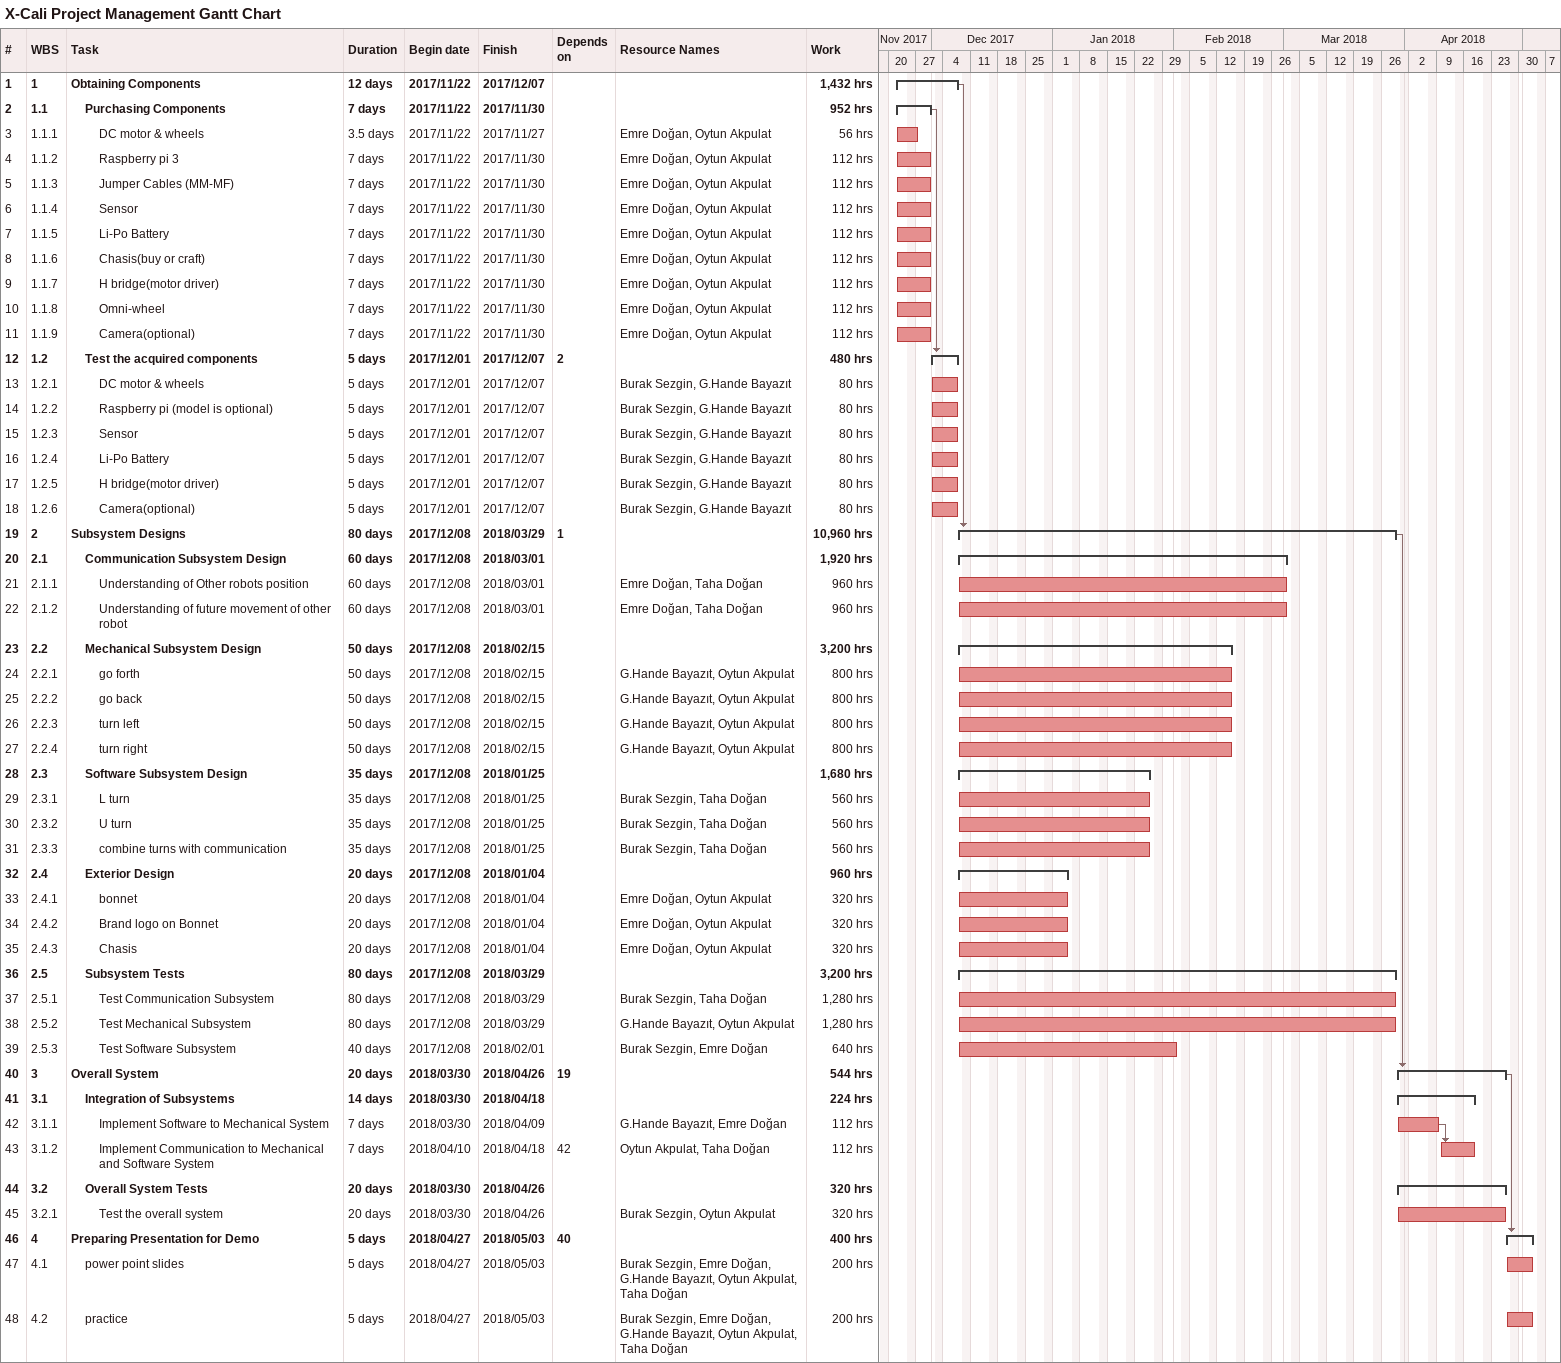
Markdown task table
X-Cali Project Management Gantt Chart

| ID | WBS | Task | Duration | Start | Finish | Predecessors | Resources | Work (h) |
|---|---|---|---|---|---|---|---|---|
| 1 | 1 | **Obtaining Components** | 12d | 2017-11-22 | 2017-12-07 |  |  | 1432 |
| 2 | 1.1 | **Purchasing Components** | 7d | 2017-11-22 | 2017-11-30 |  |  | 952 |
| 3 | 1.1.1 | DC motor & wheels | 3.5d | 2017-11-22 | 2017-11-27 |  | Emre Doğan, Oytun Akpulat | 56 |
| 4 | 1.1.2 | Raspberry pi 3 | 7d | 2017-11-22 | 2017-11-30 |  | Emre Doğan, Oytun Akpulat | 112 |
| 5 | 1.1.3 | Jumper Cables (MM-MF) | 7d | 2017-11-22 | 2017-11-30 |  | Emre Doğan, Oytun Akpulat | 112 |
| 6 | 1.1.4 | Sensor | 7d | 2017-11-22 | 2017-11-30 |  | Emre Doğan, Oytun Akpulat | 112 |
| 7 | 1.1.5 | Li-Po Battery | 7d | 2017-11-22 | 2017-11-30 |  | Emre Doğan, Oytun Akpulat | 112 |
| 8 | 1.1.6 | Chasis(buy or craft) | 7d | 2017-11-22 | 2017-11-30 |  | Emre Doğan, Oytun Akpulat | 112 |
| 9 | 1.1.7 | H bridge(motor driver) | 7d | 2017-11-22 | 2017-11-30 |  | Emre Doğan, Oytun Akpulat | 112 |
| 10 | 1.1.8 | Omni-wheel | 7d | 2017-11-22 | 2017-11-30 |  | Emre Doğan, Oytun Akpulat | 112 |
| 11 | 1.1.9 | Camera(optional) | 7d | 2017-11-22 | 2017-11-30 |  | Emre Doğan, Oytun Akpulat | 112 |
| 12 | 1.2 | **Test the acquired components** | 5d | 2017-12-01 | 2017-12-07 | 2 |  | 480 |
| 13 | 1.2.1 | DC motor & wheels | 5d | 2017-12-01 | 2017-12-07 |  | Burak Sezgin, G.Hande Bayazıt | 80 |
| 14 | 1.2.2 | Raspberry pi (model is optional) | 5d | 2017-12-01 | 2017-12-07 |  | Burak Sezgin, G.Hande Bayazıt | 80 |
| 15 | 1.2.3 | Sensor | 5d | 2017-12-01 | 2017-12-07 |  | Burak Sezgin, G.Hande Bayazıt | 80 |
| 16 | 1.2.4 | Li-Po Battery | 5d | 2017-12-01 | 2017-12-07 |  | Burak Sezgin, G.Hande Bayazıt | 80 |
| 17 | 1.2.5 | H bridge(motor driver) | 5d | 2017-12-01 | 2017-12-07 |  | Burak Sezgin, G.Hande Bayazıt | 80 |
| 18 | 1.2.6 | Camera(optional) | 5d | 2017-12-01 | 2017-12-07 |  | Burak Sezgin, G.Hande Bayazıt | 80 |
| 19 | 2 | **Subsystem Designs** | 80d | 2017-12-08 | 2018-03-29 | 1 |  | 10960 |
| 20 | 2.1 | **Communication Subsystem Design** | 60d | 2017-12-08 | 2018-03-01 |  |  | 1920 |
| 21 | 2.1.1 | Understanding of Other robots position | 60d | 2017-12-08 | 2018-03-01 |  | Emre Doğan, Taha Doğan | 960 |
| 22 | 2.1.2 | Understanding of future movement of other robot | 60d | 2017-12-08 | 2018-03-01 |  | Emre Doğan, Taha Doğan | 960 |
| 23 | 2.2 | **Mechanical Subsystem Design** | 50d | 2017-12-08 | 2018-02-15 |  |  | 3200 |
| 24 | 2.2.1 | go forth | 50d | 2017-12-08 | 2018-02-15 |  | G.Hande Bayazıt, Oytun Akpulat | 800 |
| 25 | 2.2.2 | go back | 50d | 2017-12-08 | 2018-02-15 |  | G.Hande Bayazıt, Oytun Akpulat | 800 |
| 26 | 2.2.3 | turn left | 50d | 2017-12-08 | 2018-02-15 |  | G.Hande Bayazıt, Oytun Akpulat | 800 |
| 27 | 2.2.4 | turn right | 50d | 2017-12-08 | 2018-02-15 |  | G.Hande Bayazıt, Oytun Akpulat | 800 |
| 28 | 2.3 | **Software Subsystem Design** | 35d | 2017-12-08 | 2018-01-25 |  |  | 1680 |
| 29 | 2.3.1 | L turn | 35d | 2017-12-08 | 2018-01-25 |  | Burak Sezgin, Taha Doğan | 560 |
| 30 | 2.3.2 | U turn | 35d | 2017-12-08 | 2018-01-25 |  | Burak Sezgin, Taha Doğan | 560 |
| 31 | 2.3.3 | combine turns with communication | 35d | 2017-12-08 | 2018-01-25 |  | Burak Sezgin, Taha Doğan | 560 |
| 32 | 2.4 | **Exterior Design** | 20d | 2017-12-08 | 2018-01-04 |  |  | 960 |
| 33 | 2.4.1 | bonnet | 20d | 2017-12-08 | 2018-01-04 |  | Emre Doğan, Oytun Akpulat | 320 |
| 34 | 2.4.2 | Brand logo on Bonnet | 20d | 2017-12-08 | 2018-01-04 |  | Emre Doğan, Oytun Akpulat | 320 |
| 35 | 2.4.3 | Chasis | 20d | 2017-12-08 | 2018-01-04 |  | Emre Doğan, Oytun Akpulat | 320 |
| 36 | 2.5 | **Subsystem Tests** | 80d | 2017-12-08 | 2018-03-29 |  |  | 3200 |
| 37 | 2.5.1 | Test Communication Subsystem | 80d | 2017-12-08 | 2018-03-29 |  | Burak Sezgin, Taha Doğan | 1280 |
| 38 | 2.5.2 | Test Mechanical Subsystem | 80d | 2017-12-08 | 2018-03-29 |  | G.Hande Bayazıt, Oytun Akpulat | 1280 |
| 39 | 2.5.3 | Test Software Subsystem | 40d | 2017-12-08 | 2018-02-01 |  | Burak Sezgin, Emre Doğan | 640 |
| 40 | 3 | **Overall System** | 20d | 2018-03-30 | 2018-04-26 | 19 |  | 544 |
| 41 | 3.1 | **Integration of Subsystems** | 14d | 2018-03-30 | 2018-04-18 |  |  | 224 |
| 42 | 3.1.1 | Implement Software to Mechanical System | 7d | 2018-03-30 | 2018-04-09 |  | G.Hande Bayazıt, Emre Doğan | 112 |
| 43 | 3.1.2 | Implement Communication to Mechanical and Software System | 7d | 2018-04-10 | 2018-04-18 | 42 | Oytun Akpulat, Taha Doğan | 112 |
| 44 | 3.2 | **Overall System Tests** | 20d | 2018-03-30 | 2018-04-26 |  |  | 320 |
| 45 | 3.2.1 | Test the overall system | 20d | 2018-03-30 | 2018-04-26 |  | Burak Sezgin, Oytun Akpulat | 320 |
| 46 | 4 | **Preparing Presentation for Demo** | 5d | 2018-04-27 | 2018-05-03 | 40 |  | 400 |
| 47 | 4.1 | power point slides | 5d | 2018-04-27 | 2018-05-03 |  | Burak Sezgin, Emre Doğan, G.Hande Bayazıt, Oytun Akpulat, Taha Doğan | 200 |
| 48 | 4.2 | practice | 5d | 2018-04-27 | 2018-05-03 |  | Burak Sezgin, Emre Doğan, G.Hande Bayazıt, Oytun Akpulat, Taha Doğan | 200 |
